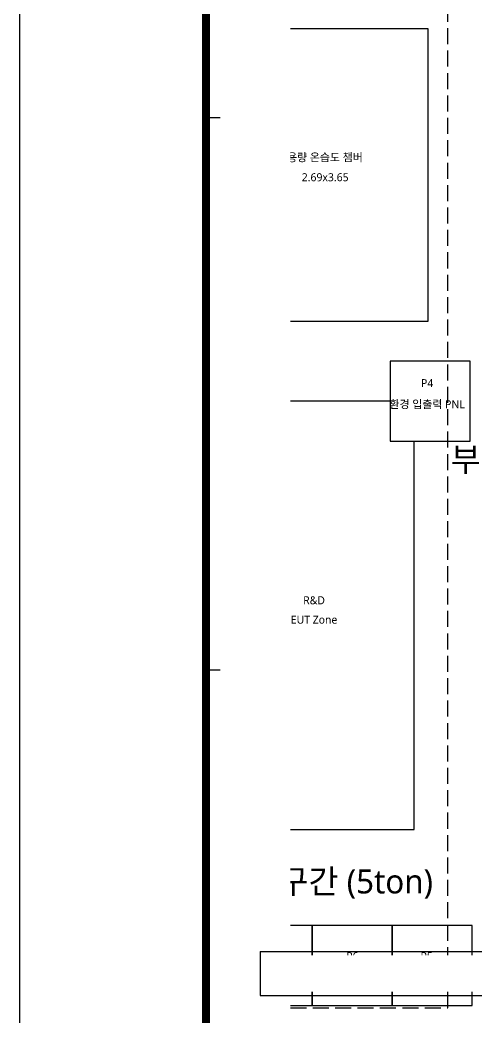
# Model space of a CAD drawing. Header units: millimetres. Extents: x 3355 to 129505, y 4600 to 34300.
# Drawn here: x 3355 to 9054, y 15112 to 27569 of the extents above; entities that cross this region are included whole.
import ezdxf
from ezdxf.enums import TextEntityAlignment as Align
from ezdxf.lldxf.tags import DXFTag
from ezdxf.xclip import XClip

# ---------------------------------------------------------------- set-up
doc = ezdxf.new("R2010")
doc.units = ezdxf.units.MM
doc.header["$LTSCALE"] = 800
doc.header["$XCLIPFRAME"] = 0
for name, pattern in [('CEN', [62, 60, -1, 0, -1]), ('DASH', [0.35, 0.25, -0.1]), ('점선1', [2, 1.25, -0.75])]:
    doc.linetypes.add(name, pattern=pattern)
for name, color, linetype in [('arch', 8, 'Continuous'), ('TRENCH', 3, 'Continuous'), ('XR-SHEET-SHT', 5, 'Continuous'), ('XREF', 7, 'CEN')]:
    doc.layers.add(name, color=color, linetype=linetype)
doc.layers.add('TXT-1', color=137, linetype='Continuous', plot=False)
doc.layers.add('XR-SHEET-TEMP', color=171, linetype='Continuous', plot=False)
doc.layers.add('건축도면', color=9, linetype='Continuous', lineweight=25)
doc.styles.add('스타일1', font='malgun.ttf')
tags = doc.linetypes.add('DH-HID2', pattern=[1.2, 0.8, -0.4]).pattern_tags.tags
tags[6:7] = [DXFTag(74, 4), DXFTag(75, 0), DXFTag(340, '0'), DXFTag(46, 1.0), DXFTag(50, 0.0), DXFTag(44, 0.0), DXFTag(45, 0.0)]
tags[4:5] = [DXFTag(74, 4), DXFTag(75, 0), DXFTag(340, '0'), DXFTag(46, 1.0), DXFTag(50, 0.0), DXFTag(44, 0.0), DXFTag(45, 0.0)]

# ---------------------------------------------------------------- blocks, each defined once
blk = doc.blocks.new('XR-FORM-EE', base_point=(461, 408))
at = {"layer": 'XR-SHEET-SHT', "color": 5}
blk.add_lwpolyline([(0, 118800), (168200, 118800), (168200, 0), (0, 0)], close=True, dxfattribs=at)
at = {"layer": 'XR-SHEET-SHT', "color": 5, "const_width": 400}
blk.add_lwpolyline([(9300, 114600), (163900, 114600), (163900, 4200), (9300, 4200)], close=True, dxfattribs=at)
at = {"layer": 'XR-SHEET-TEMP'}
for p, q in [((9300, 87000), (10000, 87000)), ((9300, 59400), (10000, 59400))]:
    blk.add_line(p, q, dxfattribs=at)
blk = doc.blocks.new('지상1층 장비')
at = {"color": 0}
for points in [[(55210, 51750), (57900, 51750), (57900, 55400), (55210, 55400)], [(57425, 50250), (58425, 50250), (58425, 51250), (57425, 51250)], [(55450, 44200), (55450, 43200), (56450, 43200), (56450, 44200)], [(56450, 44200), (56450, 43200), (57450, 43200), (57450, 44200)], [(57450, 44200), (57450, 43200), (58450, 43200), (58450, 44200)]]:
    blk.add_lwpolyline(points, close=True, dxfattribs=at)
at = {"color": 0, "linetype": 'DH-HID2'}
blk.add_lwpolyline([(57425, 50750), (55035, 50750), (55035, 45400), (57725, 45400), (57725, 50250)], dxfattribs=at)
at = {"color": 0, "style": '스타일1'}
for s, p in [('대용량 온습도 챔버', (56547, 53795)), ('2.69x3.65', (56613, 53547)), ('P4', (57887, 50975)), ('환경 입출력 PNL', (57887, 50711)), ('R&D', (56474, 48262)), ('EUT Zone', (56474, 48020)), ('P6', (56953, 43816)), ('P5', (57881, 43816)), ('110KW', (56953, 43664)), ('800KW', (57881, 43664)), ('시험 PNL', (55947, 43500)), ('시험 PNL', (56953, 43500)), ('I/O PNL', (57881, 43500))]:
    blk.add_text(s, height=100, dxfattribs=at).set_placement(p, align=Align.MIDDLE_CENTER)
blk = doc.blocks.new('XR-PLAN', base_point=(461, 408))
at = {"layer": 'arch', "linetype": 'DASH'}
blk.add_lwpolyline([(58194, 55900), (41700, 55900), (41700, 43269), (58194, 43269)], close=True, dxfattribs=at)
at = {"layer": 'arch'}
blk.add_blockref('지상1층 장비', (50, 100), dxfattribs=at)
at = {"layer": 'TXT-1', "style": '스타일1'}
for s, p in [('부하 제어 및 기능시험실 (방음)', (60809, 50121)), ('크레인 설치구간 (5ton)', (56052, 44850))]:
    blk.add_text(s, height=300, dxfattribs=at).set_placement(p, align=Align.MIDDLE_CENTER)
blk = doc.blocks.new('A$C761c27b9')
at = {"color": 8}
blk.add_wipeout([(-15200, -11500), (-15200, -11050), (-6624, -11050), (-6624, -11500)], dxfattribs=at).dxf.layer = 'TRENCH'
blk.add_lwpolyline([(-15200, -11000), (-15200, -11550)])
at = {"layer": '건축도면', "linetype": 'Continuous'}
blk.add_line((-15200, -11000), (-6674, -11000), dxfattribs=at)
at = {"layer": '건축도면'}
blk.add_line((-15200, -11550), (-6831, -11550), dxfattribs=at)
at = {"color": 8}
for points in [[(-14972, -11070), (-14942, -11070), (-14942, -11480), (-14972, -11480)], [(-14672, -11070), (-14642, -11070), (-14642, -11480), (-14672, -11480)], [(-14372, -11070), (-14342, -11070), (-14342, -11480), (-14372, -11480)], [(-14072, -11070), (-14042, -11070), (-14042, -11480), (-14072, -11480)], [(-13772, -11070), (-13742, -11070), (-13742, -11480), (-13772, -11480)], [(-13458, -11070), (-13428, -11070), (-13428, -11480), (-13458, -11480)], [(-13158, -11070), (-13128, -11070), (-13128, -11480), (-13158, -11480)], [(-12858, -11070), (-12828, -11070), (-12828, -11480), (-12858, -11480)], [(-12558, -11070), (-12528, -11070), (-12528, -11480), (-12558, -11480)]]:
    blk.add_wipeout(points, dxfattribs=at).dxf.layer = 'TRENCH'

msp = doc.modelspace()

# ---------------------------------------------------------------- block references
at = {"layer": 'XREF', "xscale": 0.25, "yscale": 0.25, "zscale": 0.25}
msp.add_blockref('XR-FORM-EE', (3469.85398, 4702.54534), dxfattribs=at)
at = {"layer": '건축도면', "color": 1, "linetype": '점선1', "ltscale": 0.2}
ref = msp.add_blockref('XR-PLAN', (-49033.32308, -27635.43025), dxfattribs=at)
XClip(ref).set_block_clipping_path([(56227.7345986668, 39479.2603850555), (77438.0684519374, 60194.2361228569)])

# ---------------------------------------------------------------- next in the draw order: block references
msp.add_blockref('A$C761c27b9', (21555.38001, 26931.12697))

doc.saveas('drawing.dxf')
